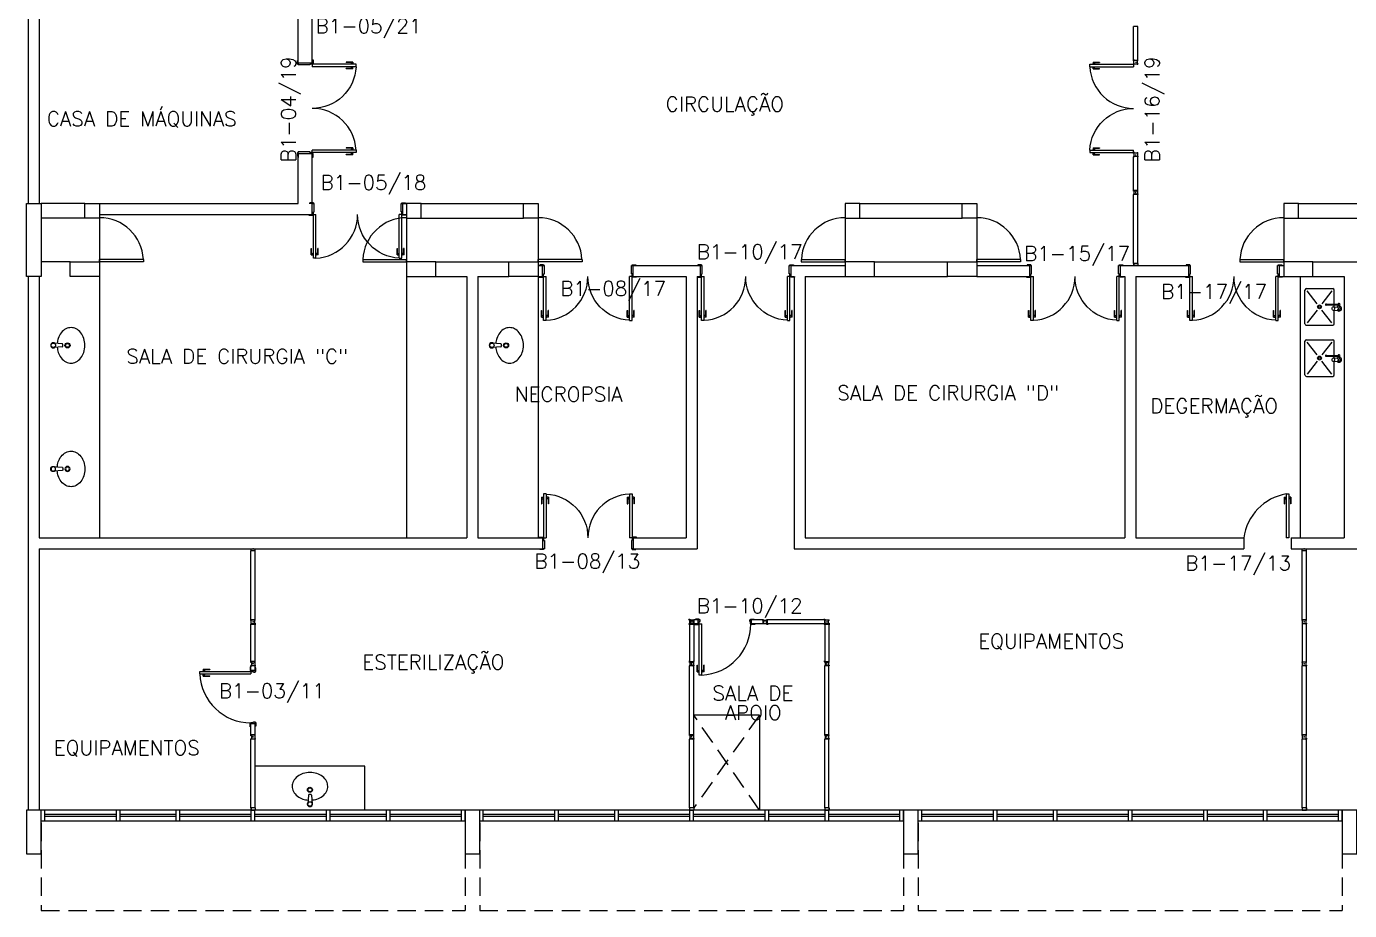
# Model space of a CAD drawing. Header units: millimetres. Extents: x 4436 to 4619, y 1272 to 1428.
# Drawn here: x 4438.48 to 4456.58, y 1338.54 to 1350.64 of the extents above; entities that cross this region are included whole.
import ezdxf

# ---------------------------------------------------------------- set-up
doc = ezdxf.new("R2010")
doc.units = ezdxf.units.MM
doc.linetypes.add('HIDDEN', pattern=[0.375, 0.25, -0.125])
for name, color, linetype in [('ALV', 2, 'Continuous'), ('ALVV', 1, 'Continuous'), ('DIV', 2, 'Continuous'), ('DIV2', 2, 'Continuous'), ('ENDEREÇO', 2, 'Continuous'), ('ESTR', 3, 'Continuous'), ('JANELA', 1, 'Continuous'), ('MACANETA', 2, 'Continuous'), ('MARCO', 2, 'Continuous'), ('PEÇAS', 1, 'Continuous'), ('PORTA', 2, 'Continuous'), ('PROJ', 1, 'HIDDEN'), ('TEXTO', 2, 'Continuous'), ('ÁREA', 2, 'Continuous')]:
    doc.layers.add(name, color=color, linetype=linetype)
doc.styles.add('UNB1-100', font='simplex.shx', dxfattribs={"height": 0.2})

# ---------------------------------------------------------------- blocks, each defined once
blk = doc.blocks.new('DOOR60')
at = {"layer": 'MACANETA', "color": 1}
for p, q in [((-0.015, -0.465), (-0.01, -0.465)), ((-0.015, -0.555), (-0.015, -0.465)), ((-0.01, -0.555), (-0.01, -0.465)), ((-0.01, -0.535), (0.012, -0.535)), ((0.012, -0.563), (0.012, -0.528)), ((0.012, -0.528), (0.015, -0.528)), ((0.053, -0.528), (0.05, -0.528)), ((0.053, -0.563), (0.053, -0.528)), ((0.075, -0.535), (0.053, -0.535)), ((0.08, -0.465), (0.075, -0.465)), ((0.075, -0.555), (0.075, -0.465)), ((0.08, -0.555), (0.08, -0.465)), ((-0.015, -0.555), (0.012, -0.555)), ((0.012, -0.563), (0.015, -0.563)), ((0.053, -0.563), (0.05, -0.563)), ((0.08, -0.555), (0.053, -0.555))]:
    blk.add_line(p, q, dxfattribs=at)
at = {"layer": 'PORTA'}
for p, q in [((0.015, -0.6), (0.015, 0)), ((0.015, 0), (0.05, 0)), ((0.05, -0.6), (0.05, 0)), ((0.05, -0.6), (0.015, -0.6))]:
    blk.add_line(p, q, dxfattribs=at)
at = {"layer": 'PORTA', "color": 1}
blk.add_arc((0.02, 0), 0.6, 272.866, 0, dxfattribs=at)
blk = doc.blocks.new('MTT')
for p, q in [((-0.029, 0.018), (-0.029, 0.029)), ((-0.019, 0.029), (-0.029, 0.029)), ((-0.024, 0.018), (-0.029, 0.018)), ((-0.024, 0.018), (-0.024, -0.019)), ((-0.019, 0.024), (-0.019, 0.029)), ((-0.019, 0.024), (0.018, 0.024)), ((-0.005, 0), (0.005, 0)), ((0, -0.005), (0, 0.005)), ((0.018, 0.024), (0.018, 0.029)), ((0.018, 0.029), (0.029, 0.029)), ((0.024, 0.018), (0.029, 0.018)), ((0.024, 0.018), (0.024, -0.019)), ((0.029, 0.018), (0.029, 0.029)), ((-0.029, -0.019), (-0.024, -0.019)), ((-0.029, -0.019), (-0.029, -0.029)), ((-0.019, -0.029), (-0.029, -0.029)), ((0.018, -0.024), (-0.019, -0.024)), ((-0.019, -0.024), (-0.019, -0.029)), ((0.018, -0.024), (0.018, -0.029)), ((0.018, -0.029), (0.029, -0.029)), ((0.029, -0.019), (0.024, -0.019)), ((0.029, -0.019), (0.029, -0.029))]:
    blk.add_line(p, q)
blk = doc.blocks.new('DIV10')
for p, q in [((-0.0051, 0), (0.0051, 0)), ((0, -0.0051), (0, 0.0051)), ((0.0285, 0.0285), (0.9715, 0.0285)), ((0.0285, -0.0285), (0.0285, 0.0285)), ((0.9715, -0.0285), (0.9715, 0.0285)), ((0.9949, 0), (1.0051, 0)), ((1, -0.0051), (1, 0.0051)), ((0.0285, -0.0285), (0.9715, -0.0285))]:
    blk.add_line(p, q)
blk = doc.blocks.new('IMTT')
for p, q in [((-0.005, 0), (0.005, 0)), ((0.029, 0.029), (0, 0.029)), ((0, -0.028), (0, 0.029)), ((0.029, -0.028), (0, -0.028))]:
    blk.add_line(p, q)
blk = doc.blocks.new('CUBA-E-P')
for p, q in [((0.01, 0.183), (-0.011, 0.183)), ((-0.021, 0.174), (-0.031, 0.051)), ((0.02, 0.174), (0.029, 0.051))]:
    blk.add_line(p, q)
blk.add_lwpolyline([(0.022, 0.104, 0.059992), (0.096, 0.119, 0.087531), (0.172, 0.159, 0.105501), (0.226, 0.223, 0.123031), (0.243, 0.293, 0.123031), (0.226, 0.362, 0.105501), (0.172, 0.426, 0.087531), (0.096, 0.467, 0.07802), (0, 0.482, 0.07802), (-0.096, 0.467, 0.087531), (-0.172, 0.426, 0.105501), (-0.226, 0.362, 0.123031), (-0.243, 0.293, 0.123031), (-0.226, 0.223, 0.105501), (-0.172, 0.159, 0.087531), (-0.096, 0.119, 0.059024), (-0.024, 0.105, 0.07802)], format="xyb")
for centre, radius in [((0, 0.245), 0.0347), ((0, 0.245), 0.0265), ((-0.001, 0.051), 0.03)]:
    blk.add_circle(centre, radius)
for centre, radius, start, end in [((-0.011, 0.173), 0.01, 90, 175.6464), ((0.01, 0.173), 0.01, 4.3536, 90), ((-0.001, 0.051), 0.0361, 141.6086, 38.3914)]:
    blk.add_arc(centre, radius, start, end)
blk = doc.blocks.new('INOXA1-P')
for p, q in [((0.12, 0.23), (0.12, 0.047)), ((0.22, 0.25), (0.14, 0.25)), ((0.15, 0.22), (0.287, 0.043)), ((0.5, 0.25), (0.22, 0.25)), ((0.353, 0.043), (0.49, 0.22)), ((0.52, 0.23), (0.52, -0.23)), ((0.043, 0.008), (0.043, -0.022)), ((0.062, 0.04), (0.071, 0.04)), ((0.131, 0.048), (0.076, 0.043)), ((0.131, -0.002), (0.076, 0.003)), ((0.22, -0.027), (0.054, -0.027)), ((0.22, -0.037), (0.054, -0.037)), ((0.063, -0.003), (0.063, -0.021)), ((0.12, -0.001), (0.12, -0.027)), ((0.12, -0.037), (0.12, -0.23)), ((0.15, -0.22), (0.287, -0.043)), ((0.231, -0.027), (0.22, -0.027)), ((0.231, -0.037), (0.22, -0.037)), ((0.353, -0.043), (0.49, -0.22)), ((0.22, -0.25), (0.14, -0.25)), ((0.5, -0.25), (0.22, -0.25))]:
    blk.add_line(p, q)
blk.add_lwpolyline([(0.076, 0.003), (0.072, 0.004), (0.069, 0.009), (0.067, 0.015), (0.066, 0.023), (0.067, 0.031), (0.069, 0.037), (0.072, 0.042), (0.076, 0.043)])
blk.add_lwpolyline([(0.131, 0.048), (0.137, 0.046), (0.143, 0.041), (0.147, 0.033), (0.148, 0.023), (0.147, 0.013), (0.143, 0.006), (0.137, 0), (0.131, -0.002), (0.125, 0), (0.119, 0.006), (0.115, 0.013), (0.114, 0.023), (0.115, 0.033), (0.119, 0.041), (0.125, 0.046)], close=True)
for radius in [0.0266, 0.0163]:
    blk.add_circle((0.32, 0), radius)
for centre, radius, start, end in [((0.14, 0.23), 0.02, 90, 180), ((0.5, 0.23), 0.02, 360, 90), ((0.054, 0.023), 0.0349, 36.1705, 252.2568), ((0.054, 0.023), 0.0189, 62.7367, 235.7375), ((0.073, -0.003), 0.01, 102.8285, 180), ((0.054, 0.023), 0.0349, 285.5373, 323.9987), ((0.054, -0.032), 0.0145, 20.161, 339.839), ((0.054, -0.032), 0.005, 90.0037, 269.9963), ((0.231, -0.032), 0.00738, 222.6559, 137.3441), ((0.231, -0.032), 0.005, 269.9935, 90.0065), ((0.14, -0.23), 0.02, 180, 270), ((0.5, -0.23), 0.02, 270, 360)]:
    blk.add_arc(centre, radius, start, end)
blk = doc.blocks.new('DOOR70')
at = {"layer": 'MACANETA', "color": 1}
for p, q in [((-0.015, -0.565), (-0.01, -0.565)), ((-0.015, -0.655), (-0.015, -0.565)), ((-0.015, -0.655), (0.012, -0.655)), ((-0.01, -0.655), (-0.01, -0.565)), ((-0.01, -0.635), (0.012, -0.635)), ((0.012, -0.663), (0.012, -0.628)), ((0.012, -0.628), (0.015, -0.628)), ((0.012, -0.663), (0.015, -0.663)), ((0.053, -0.628), (0.05, -0.628)), ((0.053, -0.663), (0.05, -0.663)), ((0.053, -0.663), (0.053, -0.628)), ((0.075, -0.635), (0.053, -0.635)), ((0.08, -0.655), (0.053, -0.655)), ((0.08, -0.565), (0.075, -0.565)), ((0.075, -0.655), (0.075, -0.565)), ((0.08, -0.655), (0.08, -0.565))]:
    blk.add_line(p, q, dxfattribs=at)
at = {"layer": 'PORTA'}
for p, q in [((0.015, -0.7), (0.015, 0)), ((0.015, 0), (0.05, 0)), ((0.05, -0.7), (0.05, 0)), ((0.05, -0.7), (0.015, -0.7))]:
    blk.add_line(p, q, dxfattribs=at)
at = {"layer": 'PORTA', "color": 1}
blk.add_arc((0.02, 0), 0.7, 272.4563, 0, dxfattribs=at)
blk = doc.blocks.new('A$C7FA13C5A')
at = {"layer": 'DIV'}
for p, q in [((0, 0.926), (0, 0.976)), ((0, 0.976), (0.01, 0.976)), ((0.01, 0.926), (0, 0.926)), ((0.01, 1.071), (0.008, 1.071)), ((0.008, 1.057), (0.008, 1.071)), ((0.008, 1.057), (0.02, 1.057)), ((0.01, 1.059), (0.067, 1.059)), ((0.01, 1), (0.067, 1)), ((0.01, 0.941), (0.01, 1)), ((0.067, 0.941), (0.01, 0.941)), ((0.01, 0.941), (0.01, 0.926)), ((0.01, 0.916), (0.01, 0.926)), ((0.032, 0.916), (0.01, 0.916)), ((0.02, 1.052), (0.02, 1.057)), ((0.022, 1.052), (0.02, 1.052)), ((0.022, 1.057), (0.055, 1.057)), ((0.022, 1.052), (0.022, 1.057)), ((0.067, 0.926), (0.032, 0.926)), ((0.032, 0.926), (0.032, 0.916)), ((0.033, 1.028), (0.044, 1.028)), ((0.033, 1.028), (0.044, 1.028)), ((0.038, 1.023), (0.038, 1.034)), ((0.038, 1.034), (0.038, 1.023)), ((0.055, 1.052), (0.055, 1.057)), ((0.057, 1.052), (0.055, 1.052)), ((0.057, 1.057), (0.069, 1.057)), ((0.057, 1.052), (0.057, 1.057)), ((0.069, 1.071), (0.067, 1.071)), ((0.067, 0.941), (0.067, 1)), ((0.067, 0.986), (0.077, 0.986)), ((0.067, 0.941), (0.067, 0.936)), ((0.077, 0.936), (0.067, 0.936)), ((0.067, 0.936), (0.067, 0.926)), ((0.069, 1.057), (0.069, 1.071)), ((0.077, 0.986), (0.077, 0.936)), ((0.01, 0.226), (0, 0.226)), ((0, 0.226), (0, 0.176)), ((0.032, 0.236), (0.01, 0.236)), ((0.01, 0.236), (0.01, 0.226)), ((0.01, 0.211), (0.01, 0.226)), ((0.067, 0.211), (0.01, 0.211)), ((0.01, 0.057), (0.01, 0.211)), ((0.032, 0.226), (0.032, 0.236)), ((0.067, 0.226), (0.032, 0.226)), ((0.067, 0.216), (0.067, 0.226)), ((0.077, 0.216), (0.067, 0.216)), ((0.067, 0.211), (0.067, 0.216)), ((0.067, 0.057), (0.067, 0.211)), ((0.077, 0.166), (0.077, 0.216)), ((0, 0.176), (0.01, 0.176)), ((0.01, 0.057), (0.067, 0.057)), ((0.033, 0.028), (0.044, 0.028)), ((0.038, 0.023), (0.038, 0.034)), ((0.067, 0.166), (0.077, 0.166))]:
    blk.add_line(p, q, dxfattribs=at)
at = {"layer": 'ALVV', "xscale": -1, "rotation": 89.9999999948553}
blk.add_blockref('DOOR70', (0.067, 0.941), dxfattribs=at)
at = {"layer": 'DIV'}
for p in [(0.038, 1.028), (0.038, 0.028)]:
    blk.add_blockref('MTT', p, dxfattribs=at)

msp = doc.modelspace()

# ---------------------------------------------------------------- linework, layer by layer
at = {"layer": 'ALV'}
for p, q in [((4438.50917, 1350.81845), (4438.50917, 1349.60531)), ((4438.65917, 1350.81845), (4438.65917, 1348.21845)), ((4442.20133, 1350.13845), (4442.20133, 1350.81845)), ((4442.39391, 1350.13845), (4442.39391, 1350.80845)), ((4442.20133, 1350.13845), (4442.20133, 1350.18103)), ((4442.39391, 1350.13845), (4442.20133, 1350.13845)), ((4438.50917, 1349.60531), (4438.50917, 1348.21845)), ((4442.20133, 1348.21845), (4442.20133, 1348.89844)), ((4442.20133, 1348.89844), (4442.20133, 1348.84844)), ((4442.39391, 1348.89844), (4442.20133, 1348.89844)), ((4442.39391, 1348.06845), (4442.39391, 1348.89844)), ((4442.39391, 1348.89844), (4442.39391, 1348.84844)), ((4439.28392, 1348.21845), (4438.68392, 1348.21845)), ((4439.48392, 1348.21845), (4442.20133, 1348.21845)), ((4442.39391, 1348.21845), (4442.35133, 1348.21845)), ((4442.39391, 1348.06845), (4442.39391, 1348.21845)), ((4443.63392, 1348.21845), (4443.68392, 1348.21845)), ((4443.63392, 1348.06845), (4443.63392, 1348.21845)), ((4443.88392, 1348.21845), (4445.28392, 1348.21845)), ((4449.88392, 1348.21845), (4451.28392, 1348.21845)), ((4455.88392, 1348.21845), (4457.28392, 1348.21845)), ((4439.28392, 1348.01845), (4438.68392, 1348.01845)), ((4439.48392, 1348.06845), (4442.39391, 1348.06845)), ((4443.63392, 1348.06845), (4443.68392, 1348.06845)), ((4443.88392, 1348.01845), (4445.28392, 1348.01845)), ((4449.88392, 1348.01845), (4451.28392, 1348.01845)), ((4455.88392, 1348.01845), (4457.28392, 1348.01845)), ((4439.08392, 1347.41845), (4438.68392, 1347.41845)), ((4444.08392, 1347.41845), (4445.08392, 1347.41845)), ((4445.48392, 1347.36845), (4445.54392, 1347.36845)), ((4445.54392, 1347.21845), (4445.54392, 1347.36845)), ((4446.78393, 1347.21845), (4446.78393, 1347.36845)), ((4446.78393, 1347.36845), (4447.70392, 1347.36845)), ((4447.70392, 1347.21845), (4447.70392, 1347.36845)), ((4448.94393, 1347.21845), (4448.94393, 1347.36845)), ((4448.94393, 1347.36845), (4449.68392, 1347.36845)), ((4450.08392, 1347.41845), (4451.08392, 1347.41845)), ((4451.48392, 1347.36845), (4452.20891, 1347.36845)), ((4452.20891, 1347.21845), (4452.20891, 1347.36845)), ((4453.44892, 1347.21845), (4453.44892, 1347.36845)), ((4453.44892, 1347.36845), (4454.38391, 1347.36845)), ((4454.38391, 1347.21845), (4454.38391, 1347.36845)), ((4455.62392, 1347.21845), (4455.62392, 1347.36845)), ((4455.62392, 1347.36845), (4455.68392, 1347.36845)), ((4456.08392, 1347.41845), (4457.08392, 1347.41845)), ((4438.50917, 1347.21845), (4438.50917, 1339.91845)), ((4438.65917, 1347.21845), (4438.65917, 1343.64345)), ((4444.08392, 1347.21845), (4444.50892, 1347.21845)), ((4444.50892, 1347.21845), (4444.50892, 1343.64345)), ((4444.65892, 1347.21845), (4444.65892, 1343.64345)), ((4444.65892, 1347.21845), (4445.08392, 1347.21845)), ((4445.48392, 1347.21845), (4445.54392, 1347.21845)), ((4446.78393, 1347.21845), (4447.50892, 1347.21845)), ((4447.50892, 1347.21845), (4447.50892, 1343.64345)), ((4447.65892, 1347.21845), (4447.65892, 1343.49345)), ((4447.65892, 1347.21845), (4447.70392, 1347.21845)), ((4448.94393, 1347.21845), (4448.9879, 1347.21845)), ((4448.9879, 1347.21845), (4448.9879, 1343.49345)), ((4449.1379, 1347.21845), (4449.1379, 1343.64345)), ((4449.1379, 1347.21845), (4449.68392, 1347.21845)), ((4450.08392, 1347.21845), (4451.08392, 1347.21845)), ((4451.48392, 1347.21845), (4452.20891, 1347.21845)), ((4453.44892, 1347.21845), (4453.50892, 1347.21845)), ((4453.50892, 1347.21845), (4453.50892, 1343.64345)), ((4453.65892, 1347.21845), (4453.65892, 1343.64345)), ((4453.65892, 1347.21845), (4454.38391, 1347.21845)), ((4455.62392, 1347.21845), (4455.68392, 1347.21845)), ((4456.08392, 1347.21845), (4456.50892, 1347.21845)), ((4456.50892, 1347.21845), (4456.50892, 1343.64345)), ((4438.65917, 1343.64345), (4444.50892, 1343.64345)), ((4444.65892, 1343.64345), (4445.54392, 1343.64345)), ((4445.54392, 1343.64345), (4445.54392, 1343.49345)), ((4446.78393, 1343.64345), (4447.50892, 1343.64345)), ((4446.78393, 1343.64345), (4446.78393, 1343.49345)), ((4449.1379, 1343.64345), (4453.50892, 1343.64345)), ((4453.65892, 1343.64345), (4455.13742, 1343.64345)), ((4455.13742, 1343.64345), (4455.13742, 1343.49345)), ((4455.78742, 1343.64345), (4455.78742, 1343.49345)), ((4455.78742, 1343.64345), (4456.50892, 1343.64345)), ((4438.65917, 1343.49345), (4445.54392, 1343.49345)), ((4438.65917, 1343.49345), (4438.65917, 1339.91845)), ((4446.78393, 1343.49345), (4447.65892, 1343.49345)), ((4448.9879, 1343.49345), (4455.13742, 1343.49345)), ((4455.78742, 1343.49345), (4459.65892, 1343.49345)), ((4438.68392, 1339.76845), (4438.68392, 1339.91845)), ((4438.73392, 1339.91845), (4438.68392, 1339.91845)), ((4438.73392, 1339.76845), (4438.68392, 1339.76845)), ((4438.73392, 1339.76845), (4438.73392, 1339.91845)), ((4439.76392, 1339.91845), (4439.71392, 1339.91845)), ((4439.71392, 1339.76845), (4439.71392, 1339.91845)), ((4439.76392, 1339.76845), (4439.71392, 1339.76845)), ((4439.76392, 1339.76845), (4439.76392, 1339.91845)), ((4440.58392, 1339.91845), (4440.53392, 1339.91845)), ((4440.53392, 1339.76845), (4440.53392, 1339.91845)), ((4440.58392, 1339.76845), (4440.53392, 1339.76845)), ((4440.58392, 1339.76845), (4440.58392, 1339.91845)), ((4441.60892, 1339.91845), (4441.55892, 1339.91845)), ((4441.55892, 1339.76845), (4441.55892, 1339.91845)), ((4441.60892, 1339.76845), (4441.55892, 1339.76845)), ((4441.60892, 1339.76845), (4441.60892, 1339.91845)), ((4442.58892, 1339.76845), (4442.58892, 1339.91845)), ((4442.63892, 1339.91845), (4442.58892, 1339.91845)), ((4442.63892, 1339.76845), (4442.58892, 1339.76845)), ((4442.63892, 1339.76845), (4442.63892, 1339.91845)), ((4443.40892, 1339.76845), (4443.40892, 1339.91845)), ((4443.45892, 1339.91845), (4443.40892, 1339.91845)), ((4443.45892, 1339.76845), (4443.40892, 1339.76845)), ((4443.45892, 1339.76845), (4443.45892, 1339.91845)), ((4444.48392, 1339.91845), (4444.43392, 1339.91845)), ((4444.43392, 1339.76845), (4444.43392, 1339.91845)), ((4444.48392, 1339.76845), (4444.43392, 1339.76845)), ((4444.48392, 1339.76845), (4444.48392, 1339.91845)), ((4444.73392, 1339.91845), (4444.68392, 1339.91845)), ((4444.68392, 1339.76845), (4444.68392, 1339.91845)), ((4444.73392, 1339.76845), (4444.68392, 1339.76845)), ((4444.73392, 1339.76845), (4444.73392, 1339.91845)), ((4445.71392, 1339.76845), (4445.71392, 1339.91845)), ((4445.76392, 1339.91845), (4445.71392, 1339.91845)), ((4445.76392, 1339.76845), (4445.71392, 1339.76845)), ((4445.76392, 1339.76845), (4445.76392, 1339.91845)), ((4446.53392, 1339.76845), (4446.53392, 1339.91845)), ((4446.58392, 1339.91845), (4446.53392, 1339.91845)), ((4446.58392, 1339.76845), (4446.53392, 1339.76845)), ((4446.58392, 1339.76845), (4446.58392, 1339.91845)), ((4447.55892, 1339.76845), (4447.55892, 1339.91845)), ((4447.60892, 1339.91845), (4447.55892, 1339.91845)), ((4447.60892, 1339.76845), (4447.55892, 1339.76845)), ((4447.60892, 1339.76845), (4447.60892, 1339.91845)), ((4448.63892, 1339.91845), (4448.58892, 1339.91845)), ((4448.58892, 1339.76845), (4448.58892, 1339.91845)), ((4448.63892, 1339.76845), (4448.58892, 1339.76845)), ((4448.63892, 1339.76845), (4448.63892, 1339.91845)), ((4449.45892, 1339.91845), (4449.40892, 1339.91845)), ((4449.40892, 1339.76845), (4449.40892, 1339.91845)), ((4449.45892, 1339.91845), (4449.40892, 1339.91845)), ((4449.45892, 1339.76845), (4449.40892, 1339.76845)), ((4449.45892, 1339.76845), (4449.45892, 1339.91845)), ((4450.43392, 1339.76845), (4450.43392, 1339.91845)), ((4450.48392, 1339.91845), (4450.43392, 1339.91845)), ((4450.48392, 1339.76845), (4450.43392, 1339.76845)), ((4450.48392, 1339.76845), (4450.48392, 1339.91845)), ((4450.73392, 1339.91845), (4450.68392, 1339.91845)), ((4450.68392, 1339.76845), (4450.68392, 1339.91845)), ((4450.73392, 1339.76845), (4450.68392, 1339.76845)), ((4450.73392, 1339.76845), (4450.73392, 1339.91845)), ((4451.71392, 1339.76845), (4451.71392, 1339.91845)), ((4451.76392, 1339.91845), (4451.71392, 1339.91845)), ((4451.76392, 1339.76845), (4451.71392, 1339.76845)), ((4451.76392, 1339.76845), (4451.76392, 1339.91845)), ((4452.53392, 1339.76845), (4452.53392, 1339.91845)), ((4452.58392, 1339.91845), (4452.53392, 1339.91845)), ((4452.58392, 1339.76845), (4452.53392, 1339.76845)), ((4452.58392, 1339.76845), (4452.58392, 1339.91845)), ((4453.55892, 1339.76845), (4453.55892, 1339.91845)), ((4453.60892, 1339.91845), (4453.55892, 1339.91845)), ((4453.60892, 1339.76845), (4453.55892, 1339.76845)), ((4453.60892, 1339.76845), (4453.60892, 1339.91845)), ((4454.63892, 1339.91845), (4454.58892, 1339.91845)), ((4454.58892, 1339.76845), (4454.58892, 1339.91845)), ((4454.63892, 1339.76845), (4454.58892, 1339.76845)), ((4454.63892, 1339.76845), (4454.63892, 1339.91845)), ((4455.45892, 1339.91845), (4455.40892, 1339.91845)), ((4455.40892, 1339.76845), (4455.40892, 1339.91845)), ((4455.45892, 1339.76845), (4455.40892, 1339.76845)), ((4455.45892, 1339.76845), (4455.45892, 1339.91845)), ((4456.43392, 1339.76845), (4456.43392, 1339.91845)), ((4456.48392, 1339.91845), (4456.43392, 1339.91845)), ((4456.48392, 1339.76845), (4456.43392, 1339.76845)), ((4456.48392, 1339.76845), (4456.48392, 1339.91845))]:
    msp.add_line(p, q, dxfattribs=at)
at = {"layer": 'DIV2'}
for p, q in [((4453.68742, 1350.63995), (4453.63042, 1350.63995)), ((4453.63042, 1350.18045), (4453.63042, 1350.63995)), ((4453.68742, 1350.18045), (4453.68742, 1350.63995)), ((4453.63042, 1348.39695), (4453.63042, 1348.85644)), ((4453.68742, 1348.39695), (4453.68742, 1348.85644)), ((4453.68742, 1348.39695), (4453.63042, 1348.39695)), ((4453.66402, 1348.36845), (4453.65382, 1348.36845)), ((4453.65892, 1348.36335), (4453.65892, 1348.37355)), ((4441.57882, 1342.49361), (4441.58902, 1342.49361)), ((4441.58392, 1342.48851), (4441.58392, 1342.49871)), ((4447.57882, 1342.49345), (4447.58902, 1342.49345)), ((4447.58392, 1342.48835), (4447.58392, 1342.49855)), ((4448.60942, 1342.50995), (4448.60942, 1342.51195)), ((4448.60942, 1342.51195), (4448.61442, 1342.51195)), ((4448.60942, 1342.50995), (4448.61442, 1342.50995)), ((4448.61442, 1342.52395), (4448.61442, 1342.51195)), ((4448.61442, 1342.52395), (4448.6288, 1342.52395)), ((4448.61442, 1342.50995), (4448.61442, 1342.47695)), ((4448.61642, 1342.52195), (4448.61642, 1342.46495)), ((4449.40342, 1342.52195), (4448.61642, 1342.52195)), ((4448.6288, 1342.52195), (4448.6288, 1342.52395)), ((4449.39104, 1342.52195), (4449.39104, 1342.52395)), ((4449.40542, 1342.52395), (4449.39104, 1342.52395)), ((4449.40342, 1342.52195), (4449.40342, 1342.46495)), ((4449.40542, 1342.52395), (4449.40542, 1342.51195)), ((4449.41042, 1342.51195), (4449.40542, 1342.51195)), ((4449.40542, 1342.50995), (4449.40542, 1342.47695)), ((4449.41042, 1342.50995), (4449.40542, 1342.50995)), ((4449.41042, 1342.50995), (4449.41042, 1342.51195)), ((4449.42882, 1342.49345), (4449.43902, 1342.49345)), ((4449.42882, 1342.49345), (4449.43902, 1342.49345)), ((4449.43392, 1342.49855), (4449.43392, 1342.48835)), ((4449.43392, 1342.48835), (4449.43392, 1342.49855)), ((4455.95956, 1342.49345), (4455.96976, 1342.49345)), ((4455.96466, 1342.48835), (4455.96466, 1342.49855)), ((4441.55342, 1342.46511), (4441.56542, 1342.46511)), ((4441.55342, 1342.46511), (4441.55342, 1342.45073)), ((4441.55542, 1342.45073), (4441.55342, 1342.45073)), ((4441.55542, 1342.46311), (4441.61242, 1342.46311)), ((4441.55542, 1341.94911), (4441.55542, 1342.46311)), ((4441.56742, 1342.47011), (4441.56542, 1342.47011)), ((4441.56542, 1342.47011), (4441.56542, 1342.46511)), ((4441.56742, 1342.47011), (4441.56742, 1342.46511)), ((4441.56742, 1342.46511), (4441.60042, 1342.46511)), ((4441.60242, 1342.47011), (4441.60042, 1342.47011)), ((4441.60042, 1342.47011), (4441.60042, 1342.46511)), ((4441.60242, 1342.47011), (4441.60242, 1342.46511)), ((4441.60242, 1342.46511), (4441.61442, 1342.46511)), ((4441.61242, 1341.94911), (4441.61242, 1342.46311)), ((4441.61442, 1342.45073), (4441.61242, 1342.45073)), ((4441.61442, 1342.46511), (4441.61442, 1342.45073)), ((4447.55342, 1342.46495), (4447.56542, 1342.46495)), ((4447.55342, 1342.46495), (4447.55342, 1342.45057)), ((4447.55542, 1342.45057), (4447.55342, 1342.45057)), ((4447.55542, 1342.46295), (4447.55542, 1341.94895)), ((4447.55542, 1342.46295), (4447.61242, 1342.46295)), ((4447.56742, 1342.46995), (4447.56542, 1342.46995)), ((4447.56542, 1342.46995), (4447.56542, 1342.46495)), ((4447.56742, 1342.46995), (4447.56742, 1342.46495)), ((4447.56742, 1342.46495), (4447.60042, 1342.46495)), ((4447.60242, 1342.46995), (4447.60042, 1342.46995)), ((4447.60042, 1342.46995), (4447.60042, 1342.46495)), ((4447.60242, 1342.46995), (4447.60242, 1342.46495)), ((4447.60242, 1342.46495), (4447.61442, 1342.46495)), ((4447.61242, 1342.46295), (4447.61242, 1341.94895)), ((4447.61442, 1342.45057), (4447.61242, 1342.45057)), ((4447.61442, 1342.46495), (4447.61442, 1342.45057)), ((4448.60942, 1342.47495), (4448.60942, 1342.47695)), ((4448.60942, 1342.47695), (4448.61442, 1342.47695)), ((4448.60942, 1342.47495), (4448.61442, 1342.47495)), ((4448.61442, 1342.47495), (4448.61442, 1342.46295)), ((4448.61442, 1342.46295), (4448.6288, 1342.46295)), ((4449.40342, 1342.46495), (4448.61642, 1342.46495)), ((4448.6288, 1342.46295), (4448.6288, 1342.46495)), ((4449.39104, 1342.46295), (4449.39104, 1342.46495)), ((4449.40542, 1342.46295), (4449.39104, 1342.46295)), ((4449.40342, 1342.46495), (4449.41542, 1342.46495)), ((4449.40342, 1342.46495), (4449.40342, 1342.45057)), ((4449.40542, 1342.45057), (4449.40342, 1342.45057)), ((4449.41042, 1342.47695), (4449.40542, 1342.47695)), ((4449.40542, 1342.47495), (4449.40542, 1342.46295)), ((4449.41042, 1342.47495), (4449.40542, 1342.47495)), ((4449.40542, 1342.46295), (4449.40542, 1341.94895)), ((4449.40542, 1342.46295), (4449.46242, 1342.46295)), ((4449.41042, 1342.47495), (4449.41042, 1342.47695)), ((4449.41742, 1342.46995), (4449.41542, 1342.46995)), ((4449.41542, 1342.46995), (4449.41542, 1342.46495)), ((4449.41742, 1342.46995), (4449.41742, 1342.46495)), ((4449.41742, 1342.46495), (4449.45042, 1342.46495)), ((4449.45242, 1342.46995), (4449.45042, 1342.46995)), ((4449.45042, 1342.46995), (4449.45042, 1342.46495)), ((4449.45242, 1342.46995), (4449.45242, 1342.46495)), ((4449.45242, 1342.46495), (4449.46442, 1342.46495)), ((4449.46242, 1342.46295), (4449.46242, 1341.94895)), ((4449.46442, 1342.45057), (4449.46242, 1342.45057)), ((4449.46442, 1342.46495), (4449.46442, 1342.45057)), ((4455.93616, 1342.46495), (4455.93616, 1341.94695)), ((4455.99316, 1341.94695), (4455.99316, 1342.46495)), ((4447.55542, 1341.96133), (4447.55342, 1341.96133)), ((4447.55342, 1341.94695), (4447.55342, 1341.96133)), ((4447.55342, 1341.94695), (4447.56542, 1341.94695)), ((4447.55542, 1341.94895), (4447.61242, 1341.94895)), ((4447.56542, 1341.94195), (4447.56542, 1341.94695)), ((4447.56742, 1341.94195), (4447.56542, 1341.94195)), ((4447.56742, 1341.94695), (4447.60042, 1341.94695)), ((4447.56742, 1341.94195), (4447.56742, 1341.94695)), ((4447.60042, 1341.94195), (4447.60042, 1341.94695)), ((4447.60242, 1341.94195), (4447.60042, 1341.94195)), ((4447.60242, 1341.94695), (4447.61442, 1341.94695)), ((4447.60242, 1341.94195), (4447.60242, 1341.94695)), ((4447.61442, 1341.96133), (4447.61242, 1341.96133)), ((4447.61442, 1341.94695), (4447.61442, 1341.96133)), ((4449.40542, 1341.96133), (4449.40342, 1341.96133)), ((4449.40342, 1341.94695), (4449.40342, 1341.96133)), ((4449.40342, 1341.94695), (4449.41542, 1341.94695)), ((4449.40542, 1341.94895), (4449.46242, 1341.94895)), ((4449.41542, 1341.94195), (4449.41542, 1341.94695)), ((4449.41742, 1341.94195), (4449.41542, 1341.94195)), ((4449.41742, 1341.94695), (4449.45042, 1341.94695)), ((4449.41742, 1341.94195), (4449.41742, 1341.94695)), ((4449.45042, 1341.94195), (4449.45042, 1341.94695)), ((4449.45242, 1341.94195), (4449.45042, 1341.94195)), ((4449.45242, 1341.94695), (4449.46442, 1341.94695)), ((4449.45242, 1341.94195), (4449.45242, 1341.94695)), ((4449.46442, 1341.96133), (4449.46242, 1341.96133)), ((4449.46442, 1341.94695), (4449.46442, 1341.96133)), ((4448.51242, 1341.21845), (4447.60892, 1341.21845)), ((4448.51242, 1341.21845), (4448.51242, 1339.91845))]:
    msp.add_line(p, q, dxfattribs=at)
at = {"layer": 'DIV2', "linetype": 'HIDDEN'}
for p, q in [((4448.51242, 1339.91845), (4447.61242, 1341.21845)), ((4448.51242, 1341.21845), (4447.61242, 1339.94695))]:
    msp.add_line(p, q, dxfattribs=at)
at = {"layer": 'ESTR'}
for points in [[(4438.48392, 1347.21845), (4438.48392, 1348.21845), (4438.68392, 1348.21845), (4438.68392, 1347.21845)], [(4439.48392, 1348.21845), (4439.48392, 1348.01845), (4439.28392, 1348.01845), (4439.28392, 1348.21845)], [(4443.68392, 1348.21845), (4443.68392, 1348.01845), (4443.88392, 1348.01845), (4443.88392, 1348.21845)], [(4445.48392, 1348.21845), (4445.48392, 1348.01845), (4445.28392, 1348.01845), (4445.28392, 1348.21845)], [(4449.68392, 1348.21845), (4449.68392, 1348.01845), (4449.88392, 1348.01845), (4449.88392, 1348.21845)], [(4451.48392, 1348.21845), (4451.48392, 1348.01845), (4451.28392, 1348.01845), (4451.28392, 1348.21845)], [(4455.68392, 1348.21845), (4455.68392, 1348.01845), (4455.88392, 1348.01845), (4455.88392, 1348.21845)], [(4439.08392, 1347.21845), (4439.08392, 1347.41845), (4439.48392, 1347.41845), (4439.48392, 1347.21845)], [(4444.08392, 1347.21845), (4444.08392, 1347.41845), (4443.68392, 1347.41845), (4443.68392, 1347.21845)], [(4445.08392, 1347.21845), (4445.08392, 1347.41845), (4445.48392, 1347.41845), (4445.48392, 1347.21845)], [(4450.08392, 1347.21845), (4450.08392, 1347.41845), (4449.68392, 1347.41845), (4449.68392, 1347.21845)], [(4451.08392, 1347.21845), (4451.08392, 1347.41845), (4451.48392, 1347.41845), (4451.48392, 1347.21845)], [(4456.08392, 1347.21845), (4456.08392, 1347.41845), (4455.68392, 1347.41845), (4455.68392, 1347.21845)], [(4438.68392, 1339.91845), (4438.48392, 1339.91845), (4438.48392, 1339.31845), (4438.68392, 1339.31845)], [(4444.68392, 1339.91845), (4444.48392, 1339.91845), (4444.48392, 1339.31845), (4444.68392, 1339.31845)], [(4450.68392, 1339.91845), (4450.48392, 1339.91845), (4450.48392, 1339.31845), (4450.68392, 1339.31845)], [(4456.68392, 1339.91845), (4456.48392, 1339.91845), (4456.48392, 1339.31845), (4456.68392, 1339.31845)]]:
    msp.add_lwpolyline(points, close=True, dxfattribs=at)
at = {"layer": 'JANELA', "color": 1}
for p, q in [((4439.71392, 1339.91845), (4438.73392, 1339.91845)), ((4439.71392, 1339.85845), (4438.73392, 1339.85845)), ((4439.71392, 1339.82845), (4438.73392, 1339.82845)), ((4439.71392, 1339.76845), (4438.73392, 1339.76845)), ((4440.53392, 1339.91845), (4439.76392, 1339.91845)), ((4440.53392, 1339.85845), (4439.76392, 1339.85845)), ((4440.53392, 1339.82845), (4439.76392, 1339.82845)), ((4440.53392, 1339.76845), (4439.76392, 1339.76845)), ((4441.55892, 1339.91845), (4440.58392, 1339.91845)), ((4441.55892, 1339.85845), (4440.58392, 1339.85845)), ((4441.55892, 1339.82845), (4440.58392, 1339.82845)), ((4441.55892, 1339.76845), (4440.58392, 1339.76845)), ((4442.58892, 1339.91845), (4441.60892, 1339.91845)), ((4442.58892, 1339.85845), (4441.60892, 1339.85845)), ((4442.58892, 1339.82845), (4441.60892, 1339.82845)), ((4442.58892, 1339.76845), (4441.60892, 1339.76845)), ((4443.40892, 1339.91845), (4442.63892, 1339.91845)), ((4443.40892, 1339.85845), (4442.63892, 1339.85845)), ((4443.40892, 1339.82845), (4442.63892, 1339.82845)), ((4443.40892, 1339.76845), (4442.63892, 1339.76845)), ((4444.43392, 1339.91845), (4443.45892, 1339.91845)), ((4444.43392, 1339.85845), (4443.45892, 1339.85845)), ((4444.43392, 1339.82845), (4443.45892, 1339.82845)), ((4444.43392, 1339.76845), (4443.45892, 1339.76845)), ((4445.71392, 1339.91845), (4444.73392, 1339.91845)), ((4445.71392, 1339.85845), (4444.73392, 1339.85845)), ((4445.71392, 1339.82845), (4444.73392, 1339.82845)), ((4445.71392, 1339.76845), (4444.73392, 1339.76845)), ((4446.53392, 1339.91845), (4445.76392, 1339.91845)), ((4446.53392, 1339.85845), (4445.76392, 1339.85845)), ((4446.53392, 1339.82845), (4445.76392, 1339.82845)), ((4446.53392, 1339.76845), (4445.76392, 1339.76845)), ((4447.55892, 1339.91845), (4446.58392, 1339.91845)), ((4447.55892, 1339.85845), (4446.58392, 1339.85845)), ((4447.55892, 1339.82845), (4446.58392, 1339.82845)), ((4447.55892, 1339.76845), (4446.58392, 1339.76845)), ((4448.58892, 1339.91845), (4447.60892, 1339.91845)), ((4448.58892, 1339.85845), (4447.60892, 1339.85845)), ((4448.58892, 1339.82845), (4447.60892, 1339.82845)), ((4448.58892, 1339.76845), (4447.60892, 1339.76845)), ((4449.40892, 1339.91845), (4448.63892, 1339.91845)), ((4449.40892, 1339.85845), (4448.63892, 1339.85845)), ((4449.40892, 1339.82845), (4448.63892, 1339.82845)), ((4449.40892, 1339.76845), (4448.63892, 1339.76845)), ((4450.43392, 1339.91845), (4449.45892, 1339.91845)), ((4450.43392, 1339.85845), (4449.45892, 1339.85845)), ((4450.43392, 1339.82845), (4449.45892, 1339.82845)), ((4450.43392, 1339.76845), (4449.45892, 1339.76845)), ((4451.71392, 1339.91845), (4450.73392, 1339.91845)), ((4451.71392, 1339.85845), (4450.73392, 1339.85845)), ((4451.71392, 1339.82845), (4450.73392, 1339.82845)), ((4451.71392, 1339.76845), (4450.73392, 1339.76845)), ((4452.53392, 1339.91845), (4451.76392, 1339.91845)), ((4452.53392, 1339.85845), (4451.76392, 1339.85845)), ((4452.53392, 1339.82845), (4451.76392, 1339.82845)), ((4452.53392, 1339.76845), (4451.76392, 1339.76845)), ((4453.55892, 1339.91845), (4452.58392, 1339.91845)), ((4453.55892, 1339.85845), (4452.58392, 1339.85845)), ((4453.55892, 1339.82845), (4452.58392, 1339.82845)), ((4453.55892, 1339.76845), (4452.58392, 1339.76845)), ((4454.58892, 1339.91845), (4453.60892, 1339.91845)), ((4454.58892, 1339.85845), (4453.60892, 1339.85845)), ((4454.58892, 1339.82845), (4453.60892, 1339.82845)), ((4454.58892, 1339.76845), (4453.60892, 1339.76845)), ((4455.40892, 1339.91845), (4454.63892, 1339.91845)), ((4455.40892, 1339.85845), (4454.63892, 1339.85845)), ((4455.40892, 1339.82845), (4454.63892, 1339.82845)), ((4455.40892, 1339.76845), (4454.63892, 1339.76845)), ((4456.43392, 1339.91845), (4455.45892, 1339.91845)), ((4456.43392, 1339.85845), (4455.45892, 1339.85845)), ((4456.43392, 1339.82845), (4455.45892, 1339.82845)), ((4456.43392, 1339.76845), (4455.45892, 1339.76845))]:
    msp.add_line(p, q, dxfattribs=at)
at = {"layer": 'MACANETA'}
for p, q in [((4455.68742, 1344.19845), (4455.68742, 1344.10845)), ((4455.68742, 1344.19845), (4455.71442, 1344.19845)), ((4455.68742, 1344.10845), (4455.69242, 1344.10845)), ((4455.69242, 1344.19845), (4455.69242, 1344.10845)), ((4455.69242, 1344.17845), (4455.71442, 1344.17845)), ((4455.71442, 1344.20595), (4455.71742, 1344.20595)), ((4455.71442, 1344.20595), (4455.71442, 1344.17095)), ((4455.71442, 1344.17095), (4455.71742, 1344.17095)), ((4455.75542, 1344.20595), (4455.75242, 1344.20595)), ((4455.75542, 1344.17095), (4455.75242, 1344.17095)), ((4455.75542, 1344.20595), (4455.75542, 1344.17095)), ((4455.78242, 1344.19845), (4455.75542, 1344.19845)), ((4455.77742, 1344.17845), (4455.75542, 1344.17845)), ((4455.77742, 1344.19845), (4455.77742, 1344.10845)), ((4455.78242, 1344.10845), (4455.77742, 1344.10845)), ((4455.78242, 1344.19845), (4455.78242, 1344.10845))]:
    msp.add_line(p, q, dxfattribs=at)
at = {"layer": 'MARCO'}
for p, q in [((4442.19133, 1350.12345), (4442.19133, 1350.17345)), ((4442.19133, 1350.17345), (4442.20133, 1350.17345)), ((4442.20133, 1350.12345), (4442.19133, 1350.12345)), ((4442.20133, 1350.13845), (4442.20133, 1350.12345)), ((4442.20133, 1350.11345), (4442.20133, 1350.12345)), ((4442.35891, 1350.11345), (4442.20133, 1350.11345)), ((4442.39391, 1350.12345), (4442.35891, 1350.12345)), ((4442.35891, 1350.12345), (4442.35891, 1350.11345)), ((4442.39391, 1350.18345), (4442.40391, 1350.18345)), ((4442.39391, 1350.13845), (4442.39391, 1350.13345)), ((4442.40391, 1350.13345), (4442.39391, 1350.13345)), ((4442.39391, 1350.13345), (4442.39391, 1350.12345)), ((4442.40391, 1350.18345), (4442.40391, 1350.13345)), ((4442.19133, 1348.91344), (4442.19133, 1348.86344)), ((4442.20133, 1348.91344), (4442.19133, 1348.91344)), ((4442.19133, 1348.86344), (4442.20133, 1348.86344)), ((4442.20133, 1348.92344), (4442.20133, 1348.91344)), ((4442.35891, 1348.92344), (4442.20133, 1348.92344)), ((4442.20133, 1348.89844), (4442.20133, 1348.91344)), ((4442.35891, 1348.91344), (4442.35891, 1348.92344)), ((4442.39391, 1348.91344), (4442.35891, 1348.91344)), ((4442.39391, 1348.90344), (4442.39391, 1348.91344)), ((4442.39391, 1348.89844), (4442.39391, 1348.90344)), ((4442.40391, 1348.90344), (4442.39391, 1348.90344)), ((4442.39391, 1348.85344), (4442.40391, 1348.85344)), ((4442.40391, 1348.85344), (4442.40391, 1348.90344)), ((4442.40891, 1348.22845), (4442.35891, 1348.22845)), ((4442.35891, 1348.22845), (4442.35891, 1348.21845)), ((4442.39391, 1348.21845), (4442.40891, 1348.21845)), ((4442.40891, 1348.21845), (4442.40891, 1348.22845)), ((4442.41891, 1348.21845), (4442.40891, 1348.21845)), ((4442.40891, 1348.06845), (4442.40891, 1348.10345)), ((4442.40891, 1348.10345), (4442.41891, 1348.10345)), ((4442.41891, 1348.10345), (4442.41891, 1348.21845)), ((4443.60892, 1348.21845), (4443.61892, 1348.21845)), ((4443.60892, 1348.10345), (4443.60892, 1348.21845)), ((4443.61892, 1348.10345), (4443.60892, 1348.10345)), ((4443.61892, 1348.22845), (4443.66892, 1348.22845)), ((4443.61892, 1348.21845), (4443.61892, 1348.22845)), ((4443.63392, 1348.21845), (4443.61892, 1348.21845)), ((4443.61892, 1348.06845), (4443.61892, 1348.10345)), ((4443.66892, 1348.22845), (4443.66892, 1348.21845)), ((4442.34891, 1348.06845), (4442.34891, 1348.05845)), ((4442.34891, 1348.05845), (4442.39891, 1348.05845)), ((4442.39391, 1348.06845), (4442.39891, 1348.06845)), ((4442.39891, 1348.05845), (4442.39891, 1348.06845)), ((4442.39891, 1348.06845), (4442.40891, 1348.06845)), ((4443.62892, 1348.06845), (4443.61892, 1348.06845)), ((4443.63392, 1348.06845), (4443.62892, 1348.06845)), ((4443.62892, 1348.05845), (4443.62892, 1348.06845)), ((4443.67892, 1348.05845), (4443.62892, 1348.05845)), ((4443.67892, 1348.06845), (4443.67892, 1348.05845)), ((4445.50892, 1347.37845), (4445.50892, 1347.36845)), ((4445.55892, 1347.37845), (4445.50892, 1347.37845)), ((4445.54392, 1347.36845), (4445.55892, 1347.36845)), ((4445.55892, 1347.36845), (4445.55892, 1347.37845)), ((4445.56892, 1347.36845), (4445.55892, 1347.36845)), ((4445.56892, 1347.25345), (4445.56892, 1347.36845)), ((4446.75893, 1347.25345), (4446.75893, 1347.36845)), ((4446.75893, 1347.36845), (4446.76893, 1347.36845)), ((4446.76893, 1347.36845), (4446.76893, 1347.37845)), ((4446.76893, 1347.37845), (4446.81893, 1347.37845)), ((4446.78393, 1347.36845), (4446.76893, 1347.36845)), ((4446.81893, 1347.37845), (4446.81893, 1347.36845)), ((4447.66892, 1347.37845), (4447.66892, 1347.36845)), ((4447.71892, 1347.37845), (4447.66892, 1347.37845)), ((4447.70392, 1347.36845), (4447.71892, 1347.36845)), ((4447.71892, 1347.36845), (4447.71892, 1347.37845)), ((4447.72892, 1347.36845), (4447.71892, 1347.36845)), ((4447.72892, 1347.25345), (4447.72892, 1347.36845)), ((4448.91893, 1347.25345), (4448.91893, 1347.36845)), ((4448.91893, 1347.36845), (4448.92893, 1347.36845)), ((4448.92893, 1347.36845), (4448.92893, 1347.37845)), ((4448.92893, 1347.37845), (4448.97893, 1347.37845)), ((4448.94393, 1347.36845), (4448.92893, 1347.36845)), ((4448.97893, 1347.37845), (4448.97893, 1347.36845)), ((4452.22391, 1347.37845), (4452.17391, 1347.37845)), ((4452.17391, 1347.37845), (4452.17391, 1347.36845)), ((4452.20891, 1347.36845), (4452.22391, 1347.36845)), ((4452.22391, 1347.36845), (4452.22391, 1347.37845)), ((4452.23391, 1347.36845), (4452.22391, 1347.36845)), ((4452.23391, 1347.25345), (4452.23391, 1347.36845)), ((4453.42392, 1347.36845), (4453.43392, 1347.36845)), ((4453.42392, 1347.25345), (4453.42392, 1347.36845)), ((4453.43392, 1347.37845), (4453.48392, 1347.37845)), ((4453.43392, 1347.36845), (4453.43392, 1347.37845)), ((4453.44892, 1347.36845), (4453.43392, 1347.36845)), ((4453.48392, 1347.37845), (4453.48392, 1347.36845)), ((4454.34891, 1347.37845), (4454.34891, 1347.36845)), ((4454.39891, 1347.37845), (4454.34891, 1347.37845)), ((4454.38391, 1347.36845), (4454.39891, 1347.36845)), ((4454.39891, 1347.36845), (4454.39891, 1347.37845)), ((4454.40891, 1347.36845), (4454.39891, 1347.36845)), ((4454.40891, 1347.25345), (4454.40891, 1347.36845)), ((4455.59892, 1347.25345), (4455.59892, 1347.36845)), ((4455.59892, 1347.36845), (4455.60892, 1347.36845)), ((4455.60892, 1347.36845), (4455.60892, 1347.37845)), ((4455.60892, 1347.37845), (4455.65892, 1347.37845)), ((4455.62392, 1347.36845), (4455.60892, 1347.36845)), ((4455.65892, 1347.37845), (4455.65892, 1347.36845)), ((4445.49892, 1347.21845), (4445.49892, 1347.20845)), ((4445.49892, 1347.20845), (4445.54892, 1347.20845)), ((4445.54392, 1347.21845), (4445.54892, 1347.21845)), ((4445.54892, 1347.21845), (4445.55892, 1347.21845)), ((4445.54892, 1347.20845), (4445.54892, 1347.21845)), ((4445.55892, 1347.25345), (4445.56892, 1347.25345)), ((4445.55892, 1347.21845), (4445.55892, 1347.25345)), ((4446.76893, 1347.25345), (4446.75893, 1347.25345)), ((4446.76893, 1347.21845), (4446.76893, 1347.25345)), ((4446.77893, 1347.21845), (4446.76893, 1347.21845)), ((4446.77893, 1347.20845), (4446.77893, 1347.21845)), ((4446.78393, 1347.21845), (4446.77893, 1347.21845)), ((4446.82893, 1347.20845), (4446.77893, 1347.20845)), ((4446.82893, 1347.21845), (4446.82893, 1347.20845)), ((4447.65892, 1347.21845), (4447.65892, 1347.20845)), ((4447.65892, 1347.20845), (4447.70892, 1347.20845)), ((4447.70392, 1347.21845), (4447.70892, 1347.21845)), ((4447.70892, 1347.21845), (4447.71892, 1347.21845)), ((4447.70892, 1347.20845), (4447.70892, 1347.21845)), ((4447.71892, 1347.25345), (4447.72892, 1347.25345)), ((4447.71892, 1347.21845), (4447.71892, 1347.25345)), ((4448.92893, 1347.25345), (4448.91893, 1347.25345)), ((4448.92893, 1347.21845), (4448.92893, 1347.25345)), ((4448.93893, 1347.21845), (4448.92893, 1347.21845)), ((4448.93893, 1347.20845), (4448.93893, 1347.21845)), ((4448.94393, 1347.21845), (4448.93893, 1347.21845)), ((4448.98893, 1347.20845), (4448.93893, 1347.20845)), ((4448.98893, 1347.21845), (4448.98893, 1347.20845)), ((4452.16391, 1347.21845), (4452.16391, 1347.20845)), ((4452.16391, 1347.20845), (4452.21391, 1347.20845)), ((4452.20891, 1347.21845), (4452.21391, 1347.21845)), ((4452.21391, 1347.20845), (4452.21391, 1347.21845)), ((4452.21391, 1347.21845), (4452.22391, 1347.21845)), ((4452.22391, 1347.21845), (4452.22391, 1347.25345)), ((4452.22391, 1347.25345), (4452.23391, 1347.25345)), ((4453.43392, 1347.25345), (4453.42392, 1347.25345)), ((4453.43392, 1347.21845), (4453.43392, 1347.25345)), ((4453.44392, 1347.21845), (4453.43392, 1347.21845)), ((4453.44892, 1347.21845), (4453.44392, 1347.21845)), ((4453.44392, 1347.20845), (4453.44392, 1347.21845)), ((4453.49392, 1347.20845), (4453.44392, 1347.20845)), ((4453.49392, 1347.21845), (4453.49392, 1347.20845)), ((4454.33891, 1347.21845), (4454.33891, 1347.20845)), ((4454.33891, 1347.20845), (4454.38891, 1347.20845)), ((4454.38391, 1347.21845), (4454.38891, 1347.21845)), ((4454.38891, 1347.21845), (4454.39891, 1347.21845)), ((4454.38891, 1347.20845), (4454.38891, 1347.21845)), ((4454.39891, 1347.25345), (4454.40891, 1347.25345)), ((4454.39891, 1347.21845), (4454.39891, 1347.25345)), ((4455.60892, 1347.25345), (4455.59892, 1347.25345)), ((4455.60892, 1347.21845), (4455.60892, 1347.25345)), ((4455.61892, 1347.21845), (4455.60892, 1347.21845)), ((4455.61892, 1347.20845), (4455.61892, 1347.21845)), ((4455.62392, 1347.21845), (4455.61892, 1347.21845)), ((4455.66892, 1347.20845), (4455.61892, 1347.20845)), ((4455.66892, 1347.21845), (4455.66892, 1347.20845)), ((4445.49892, 1343.65345), (4445.54892, 1343.65345)), ((4445.49892, 1343.64345), (4445.49892, 1343.65345)), ((4445.54392, 1343.64345), (4445.54892, 1343.64345)), ((4445.54892, 1343.65345), (4445.54892, 1343.64345)), ((4445.54892, 1343.64345), (4445.55892, 1343.64345)), ((4445.55892, 1343.64345), (4445.55892, 1343.60845)), ((4445.55892, 1343.60845), (4445.56892, 1343.60845)), ((4445.56892, 1343.60845), (4445.56892, 1343.49345)), ((4446.76893, 1343.60845), (4446.75893, 1343.60845)), ((4446.75893, 1343.60845), (4446.75893, 1343.49345)), ((4446.76893, 1343.64345), (4446.76893, 1343.60845)), ((4446.77893, 1343.64345), (4446.76893, 1343.64345)), ((4446.82893, 1343.65345), (4446.77893, 1343.65345)), ((4446.77893, 1343.65345), (4446.77893, 1343.64345)), ((4446.78393, 1343.64345), (4446.77893, 1343.64345)), ((4446.82893, 1343.64345), (4446.82893, 1343.65345)), ((4445.50892, 1343.48345), (4445.50892, 1343.49345)), ((4445.55892, 1343.48345), (4445.50892, 1343.48345)), ((4445.54392, 1343.49345), (4445.55892, 1343.49345)), ((4445.55892, 1343.49345), (4445.55892, 1343.48345)), ((4445.56892, 1343.49345), (4445.55892, 1343.49345)), ((4446.75893, 1343.49345), (4446.76893, 1343.49345)), ((4446.76893, 1343.49345), (4446.76893, 1343.48345)), ((4446.78393, 1343.49345), (4446.76893, 1343.49345)), ((4446.76893, 1343.48345), (4446.81893, 1343.48345)), ((4446.81893, 1343.48345), (4446.81893, 1343.49345))]:
    msp.add_line(p, q, dxfattribs=at)
at = {"layer": 'PEÇAS'}
for p, q in [((4439.48392, 1347.21845), (4439.48392, 1343.64345)), ((4443.68417, 1347.21845), (4443.68417, 1343.64345)), ((4445.48368, 1347.21845), (4445.48368, 1343.64345)), ((4455.90892, 1347.21845), (4455.90892, 1343.64345)), ((4443.11242, 1340.51845), (4441.61242, 1340.51845)), ((4443.11242, 1339.91845), (4443.11242, 1340.51845))]:
    msp.add_line(p, q, dxfattribs=at)
at = {"layer": 'PORTA', "color": 2}
for p, q in [((4439.48392, 1348.01845), (4439.48392, 1347.41845)), ((4443.68392, 1348.01845), (4443.68392, 1347.41845)), ((4445.48392, 1348.01845), (4445.48392, 1347.41845)), ((4445.48392, 1348.01845), (4445.48392, 1347.41845)), ((4449.68392, 1348.01845), (4449.68392, 1347.41845)), ((4449.68392, 1348.01845), (4449.68392, 1347.41845)), ((4451.48392, 1348.01845), (4451.48392, 1347.41845)), ((4451.48392, 1348.01845), (4451.48392, 1347.41845)), ((4455.68392, 1348.01845), (4455.68392, 1347.41845)), ((4455.68392, 1348.01845), (4455.68392, 1347.41845))]:
    msp.add_line(p, q, dxfattribs=at)
at = {"layer": 'PORTA'}
for p, q in [((4440.08393, 1347.45345), (4439.48392, 1347.45345)), ((4439.48392, 1347.41845), (4439.48392, 1347.45345)), ((4440.08393, 1347.41845), (4439.48392, 1347.41845)), ((4440.08393, 1347.45345), (4440.08393, 1347.41845)), ((4443.08392, 1347.45345), (4443.68392, 1347.45345)), ((4443.08392, 1347.45345), (4443.08392, 1347.41845)), ((4443.08392, 1347.41845), (4443.68392, 1347.41845)), ((4443.68392, 1347.41845), (4443.68392, 1347.45345)), ((4445.48392, 1347.41845), (4445.48392, 1347.45345)), ((4446.08393, 1347.45345), (4445.48392, 1347.45345)), ((4445.48392, 1347.41845), (4445.48392, 1347.45345)), ((4446.08393, 1347.45345), (4445.48392, 1347.45345)), ((4446.08393, 1347.41845), (4445.48392, 1347.41845)), ((4446.08393, 1347.41845), (4445.48392, 1347.41845)), ((4446.08393, 1347.45345), (4446.08393, 1347.41845)), ((4446.08393, 1347.45345), (4446.08393, 1347.41845)), ((4449.08392, 1347.45345), (4449.68392, 1347.45345)), ((4449.08392, 1347.45345), (4449.08392, 1347.41845)), ((4449.08392, 1347.45345), (4449.68392, 1347.45345)), ((4449.08392, 1347.45345), (4449.08392, 1347.41845)), ((4449.08392, 1347.41845), (4449.68392, 1347.41845)), ((4449.08392, 1347.41845), (4449.68392, 1347.41845)), ((4449.68392, 1347.41845), (4449.68392, 1347.45345)), ((4449.68392, 1347.41845), (4449.68392, 1347.45345)), ((4452.08393, 1347.45345), (4451.48392, 1347.45345)), ((4451.48392, 1347.41845), (4451.48392, 1347.45345)), ((4452.08393, 1347.45345), (4451.48392, 1347.45345)), ((4451.48392, 1347.41845), (4451.48392, 1347.45345)), ((4452.08393, 1347.41845), (4451.48392, 1347.41845)), ((4452.08393, 1347.41845), (4451.48392, 1347.41845)), ((4452.08393, 1347.45345), (4452.08393, 1347.41845)), ((4452.08393, 1347.45345), (4452.08393, 1347.41845)), ((4455.08392, 1347.45345), (4455.68392, 1347.45345)), ((4455.08392, 1347.45345), (4455.08392, 1347.41845)), ((4455.08392, 1347.45345), (4455.68392, 1347.45345)), ((4455.08392, 1347.45345), (4455.08392, 1347.41845)), ((4455.08392, 1347.41845), (4455.68392, 1347.41845)), ((4455.08392, 1347.41845), (4455.68392, 1347.41845)), ((4455.68392, 1347.41845), (4455.68392, 1347.45345)), ((4455.68392, 1347.41845), (4455.68392, 1347.45345)), ((4455.71742, 1344.24345), (4455.71742, 1343.64345)), ((4455.71742, 1344.24345), (4455.75242, 1344.24345)), ((4455.75242, 1344.24345), (4455.75242, 1343.64345)), ((4455.75242, 1343.64345), (4455.71742, 1343.64345))]:
    msp.add_line(p, q, dxfattribs=at)
at = {"layer": 'PORTA', "color": 1}
for centre, radius, start, end in [((4439.48392, 1347.42345), 0.60001, 2.865991, 90), ((4443.68392, 1347.42345), 0.60001, 90, 177.134009), ((4445.48392, 1347.42345), 0.60001, 2.865991, 90), ((4445.48392, 1347.42345), 0.60001, 2.865991, 90), ((4449.68392, 1347.42345), 0.60001, 90, 177.134009), ((4449.68392, 1347.42345), 0.60001, 90, 177.134009), ((4451.48392, 1347.42345), 0.60001, 2.865991, 90), ((4451.48392, 1347.42345), 0.60001, 2.865991, 90), ((4455.68392, 1347.42345), 0.60001, 90, 177.134009), ((4455.68392, 1347.42345), 0.60001, 90, 177.134009), ((4455.83582, 1343.54801), 0.70489, 99.669598, 172.21879)]:
    msp.add_arc(centre, radius, start, end, dxfattribs=at)
at = {"layer": 'PROJ'}
for p, q in [((4438.68428, 1339.74345), (4438.68428, 1338.54345)), ((4444.48428, 1339.74345), (4444.48428, 1338.54345)), ((4444.68428, 1339.74345), (4444.68428, 1338.54345)), ((4450.48428, 1339.74345), (4450.48428, 1338.54345)), ((4450.68428, 1339.74345), (4450.68428, 1338.54345)), ((4456.48428, 1339.74345), (4456.48428, 1338.54345)), ((4438.68428, 1338.54345), (4444.48428, 1338.54345)), ((4444.68428, 1338.54345), (4450.48428, 1338.54345)), ((4450.68428, 1338.54345), (4456.48428, 1338.54345))]:
    msp.add_line(p, q, dxfattribs=at)

# ---------------------------------------------------------------- block references
at = {"layer": 'ALV', "xscale": -1, "rotation": 90}
msp.add_blockref('A$C7FA13C5A', (4448.61442, 1342.53195), dxfattribs=at)
at = {"layer": 'DIV2', "xscale": -1}
for name, p, rotation in [('MTT', (4453.65892, 1350.15195), 180), ('IMTT', (4453.65892, 1347.36845), 270), ('MTT', (4441.58392, 1342.49361), 180), ('MTT', (4447.58392, 1342.49345), 180), ('MTT', (4449.43392, 1342.49345), 180), ('MTT', (4455.96466, 1342.49345), 180), ('MTT', (4455.96466, 1341.91845), 180), ('MTT', (4455.96466, 1340.91845), 180), ('IMTT', (4441.58392, 1339.91861), 270), ('IMTT', (4447.58392, 1339.91845), 270), ('IMTT', (4449.43392, 1339.91845), 270), ('IMTT', (4455.96466, 1339.91845), 270)]:
    msp.add_blockref(name, p, dxfattribs=dict(at, rotation=rotation))
at = {"layer": 'DIV2'}
for p in [(4453.65892, 1348.88494), (4453.65892, 1348.36845), (4447.58392, 1341.91845), (4449.43392, 1341.91845), (4447.58392, 1340.91845), (4449.43392, 1340.91845)]:
    msp.add_blockref('MTT', p, dxfattribs=at)
for name, p, rotation in [('DIV10', (4453.65892, 1347.36845), 90), ('IMTT', (4453.65892, 1347.36845), 90), ('DIV10', (4441.58392, 1342.49361), 90), ('DIV10', (4441.58392, 1342.49361), 90), ('IMTT', (4441.58392, 1343.49361), 270), ('IMTT', (4441.58392, 1343.49361), 270), ('DIV10', (4455.96466, 1342.49345), 90), ('DIV10', (4455.96466, 1342.49345), 90), ('IMTT', (4455.96466, 1343.49345), 270), ('IMTT', (4455.96466, 1343.49345), 270), ('DIV10', (4447.58392, 1340.91845), 90), ('DIV10', (4449.43392, 1340.91845), 90), ('DIV10', (4455.96466, 1340.91845), 90), ('DIV10', (4441.58392, 1339.91861), 90), ('DIV10', (4447.58392, 1339.91845), 90), ('DIV10', (4449.43392, 1339.91845), 90), ('DIV10', (4455.96466, 1339.91845), 90), ('IMTT', (4441.58392, 1339.91861), 90), ('IMTT', (4447.58392, 1339.91845), 90), ('IMTT', (4449.43392, 1339.91845), 90), ('IMTT', (4455.96466, 1339.91845), 90)]:
    msp.add_blockref(name, p, dxfattribs=dict(at, rotation=rotation))
at = {"layer": 'DIV2', "xscale": -1}
msp.add_blockref('A$C7FA13C5A', (4441.62242, 1340.89011), dxfattribs=at)
at = {"layer": 'MACANETA', "xscale": -1}
for p, rotation in [((4442.39391, 1350.13845), 89.99999999485532), ((4453.63042, 1348.89844), 269.9999999948541), ((4443.63392, 1348.06845), 359.9999999948552), ((4446.78393, 1347.21845), 359.9999999948552), ((4448.94393, 1347.21845), 359.9999999948553), ((4453.44892, 1347.21845), 359.9999999948553), ((4455.62392, 1347.21845), 359.9999999948553), ((4445.54392, 1343.64345), 179.9999999948553)]:
    msp.add_blockref('DOOR60', p, dxfattribs=dict(at, rotation=rotation))
at = {"layer": 'MACANETA'}
for p, rotation in [((4453.63042, 1350.13845), 270.0000000051459), ((4442.39391, 1348.89844), 90.00000000514466), ((4446.78393, 1343.64345), 180.0000000051447)]:
    msp.add_blockref('DOOR60', p, dxfattribs=dict(at, rotation=rotation))
for p in [(4442.39391, 1348.06845), (4445.54392, 1347.21845), (4447.70392, 1347.21845), (4452.20891, 1347.21845), (4454.38391, 1347.21845)]:
    msp.add_blockref('DOOR60', p, dxfattribs=at)
at = {"layer": 'PEÇAS'}
for name, p, rotation in [('INOXA1-P', (4456.4935, 1346.80321), 180), ('CUBA-E-P', (4438.80066, 1346.2763), 270), ('CUBA-E-P', (4444.80041, 1346.2763), 270), ('INOXA1-P', (4456.4935, 1346.1024), 180)]:
    msp.add_blockref(name, p, dxfattribs=dict(at, rotation=rotation))
at = {"layer": 'PEÇAS', "xscale": -1, "rotation": 270}
msp.add_blockref('CUBA-E-P', (4438.80066, 1344.5856), dxfattribs=at)
at = {"layer": 'PEÇAS'}
msp.add_blockref('CUBA-E-P', (4442.36249, 1339.95036), dxfattribs=at)

# ---------------------------------------------------------------- texts
at = {"layer": 'ENDEREÇO', "style": 'UNB1-100'}
for s, p in [('B1-05/21', (4442.43944, 1350.54743)), ('B1-05/18', (4442.50697, 1348.40512)), ('B1-10/17', (4447.65355, 1347.45784)), ('B1-15/17', (4452.13222, 1347.43337)), ('B1-08/17', (4445.78629, 1346.95311)), ('B1-17/17', (4454.00643, 1346.91205)), ('B1-08/13', (4445.43283, 1343.22496)), ('B1-17/13', (4454.33681, 1343.19804)), ('B1-10/12', (4447.65355, 1342.61392)), ('B1-03/11', (4441.11648, 1341.45047))]:
    msp.add_text(s, height=0.2, dxfattribs=at).set_placement(p)
for s, p in [('B1-04/19', (4442.16805, 1348.78217)), ('B1-16/19', (4453.98212, 1348.78217))]:
    msp.add_text(s, height=0.2, rotation=90, dxfattribs=at).set_placement(p)
at = {"layer": 'TEXTO', "style": 'UNB1-100'}
for s, p in [('CIRCULAÇÃO', (4447.22859, 1349.47762)), ('CASA DE MÁQUINAS', (4438.76214, 1349.27678)), ('SALA DE CIRURGIA "C"', (4439.84948, 1346.02626)), ('SALA DE CIRURGIA "D"', (4449.57516, 1345.52568)), ('DEGERMAÇÃO', (4453.85808, 1345.34776)), ('EQUIPAMENTOS', (4451.50407, 1342.12941)), ('ESTERILIZAÇÃO', (4443.0782, 1341.84272)), ('SALA DE', (4447.86844, 1341.41918)), ('APOIO', (4448.03612, 1341.15069)), ('EQUIPAMENTOS', (4438.85778, 1340.67082))]:
    msp.add_text(s, height=0.2, dxfattribs=at).set_placement(p)
at = {"layer": 'ÁREA', "style": 'UNB1-100'}
msp.add_text('NECROPSIA', height=0.2, dxfattribs=at).set_placement((4445.1637, 1345.50783))

doc.saveas('drawing.dxf')
